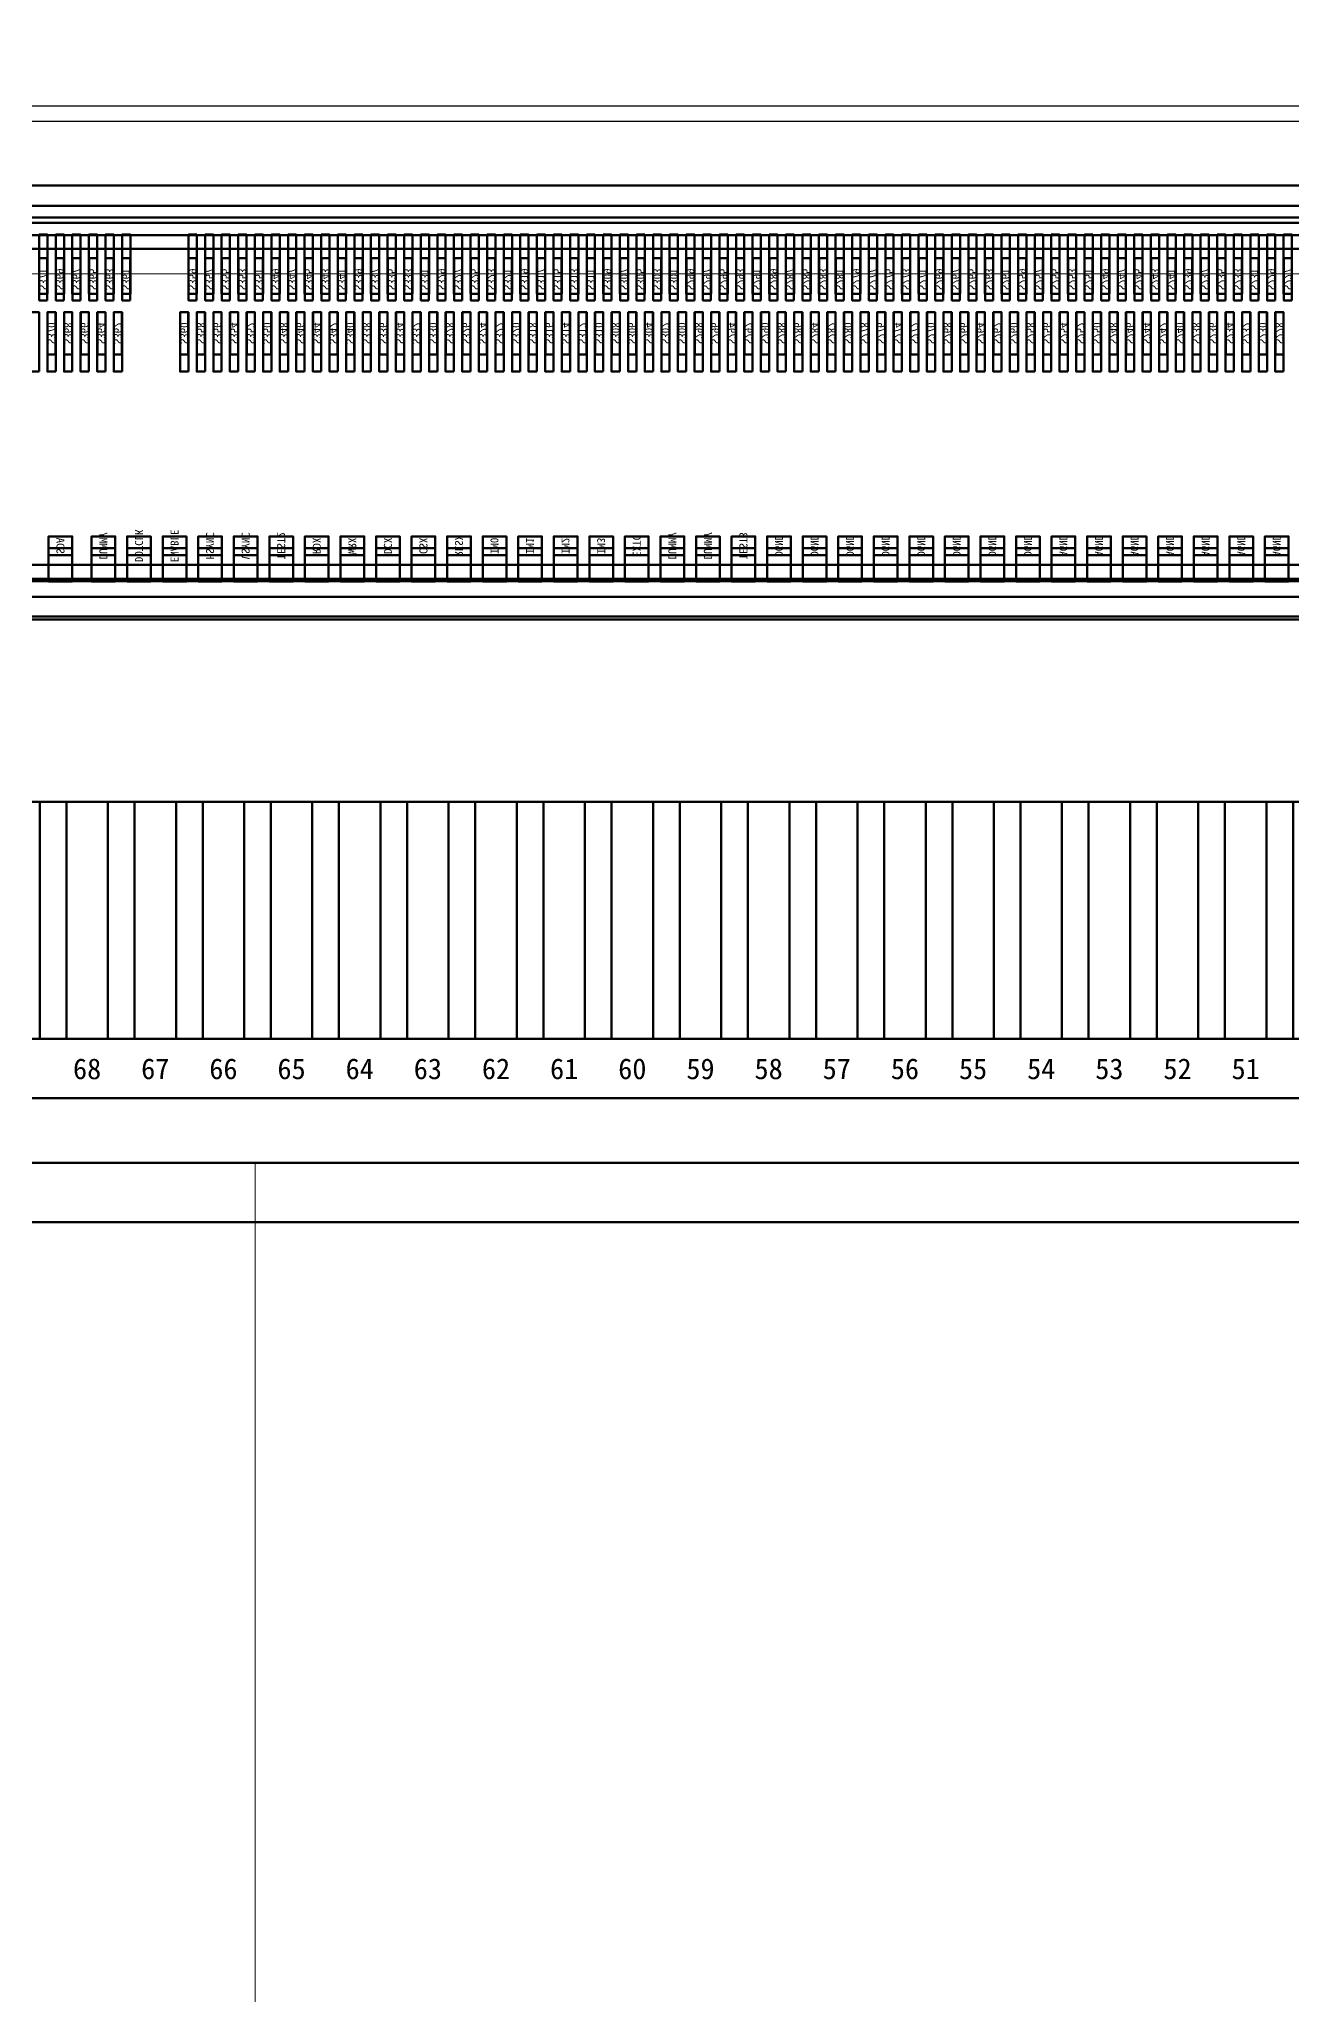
# Model space of a CAD drawing. Extents: x -128 to 4168, y -1774 to 38.
# Drawn here: x 2019.507 to 2021.621, y -870.914 to -867.614 of the extents above; entities that cross this region are included whole.
import ezdxf
from ezdxf.enums import TextEntityAlignment as Align

# ---------------------------------------------------------------- set-up
doc = ezdxf.new("R2010")
doc.units = 0
doc.header["$LTSCALE"] = 16.335
doc.linetypes.add('SOLID', pattern=[0])
for name, color, linetype, lineweight in [('dim', 3, 'Continuous', 13), ('L122.drawing', 7, 'Continuous', 100), ('LCD', 4, 'Continuous', 9), ('OBJ-DIM', 2, 'Continuous', 15), ('TFT_line.drawing', 3, 'Continuous', 100)]:
    doc.layers.add(name, color=color, linetype=linetype, lineweight=lineweight)
for name, color, linetype in [('DIM（标注）', 3, 'Continuous'), ('KEEPOUTLAYER', 6, 'Continuous'), ('LAYER0$C$L0', 2, 'SOLID')]:
    doc.layers.add(name, color=color, linetype=linetype)
doc.styles.add('Arial', font='simhei.ttf')
doc.styles.get("Standard").update_dxf_attribs({"font": '', "width": 0.8})
doc.styles.get('Standard').set_extended_font_data('NSimSun')
doc.dimstyles.new('标注模版', dxfattribs={"dimtxt": 1.5, "dimasz": 2, "dimexe": 0.5, "dimexo": 0.5, "dimgap": 0.2, "dimtad": 1, "dimzin": 1, "dimdsep": 46, "dimtxsty": 'Arial', "dimcen": 1, "dimclrd": 3, "dimclre": 3, "dimclrt": 3, "dimadec": 0, "dimazin": 0, "dimtp": 1.2, "dimtm": 1.2, "dimtfac": 1, "dimtmove": 0, "dimatfit": 3, "dimfxl": 1, "dimtolj": 1, "dimarcsym": 0})

# ---------------------------------------------------------------- blocks, each defined once
blk = doc.blocks.new('fpc_pad')
at = {"layer": 'TFT_line.drawing', "color": 3, "linetype": 'Continuous', "lineweight": 100}
blk.add_lwpolyline([(-0.035, -0.2), (0.035, -0.2), (0.035, 0.2), (-0.035, 0.2)], close=True, dxfattribs=at)
blk = doc.blocks.new('fpc')
at = {"layer": 'TFT_line.drawing', "color": 3, "linetype": 'Continuous', "lineweight": 100}
blk.add_lwpolyline([(0, -0.2), (16.22, -0.2), (16.22, 0.2), (0, 0.2)], close=True, dxfattribs=at)
at = {"color": 1, "linetype": 'Continuous', "lineweight": 100, "row_count": 1, "column_count": 129, "row_spacing": 0.9009999999999999, "column_spacing": 0.115}
blk.add_blockref('fpc_pad', (0.75, 0), dxfattribs=at)
at = {"layer": 'L122.drawing', "color": 7, "linetype": 'Continuous', "lineweight": 100}
for s, p in [('68', (7.995, -0.2505)), ('67', (8.11, -0.2505)), ('66', (8.225, -0.2505)), ('65', (8.34, -0.2505)), ('64', (8.455, -0.2505)), ('63', (8.57, -0.2505)), ('62', (8.685, -0.2505)), ('61', (8.8, -0.2505)), ('60', (8.915, -0.2505)), ('59', (9.03, -0.2505)), ('58', (9.145, -0.2505)), ('57', (9.26, -0.2505)), ('56', (9.375, -0.2505)), ('55', (9.49, -0.2505)), ('54', (9.605, -0.2505)), ('53', (9.72, -0.2505)), ('52', (9.835, -0.2505)), ('51', (9.95, -0.2505))]:
    blk.add_text(s, height=0.035, dxfattribs=at).set_placement(p, align=Align.MIDDLE_CENTER)
blk = doc.blocks.new('ic_ST7789V2')
at = {"layer": 'L122.drawing', "color": 7, "linetype": 'Continuous', "lineweight": 100}
for points in [[(-7.5775, -0.349), (7.5775, -0.349), (7.5775, 0.349), (-7.5775, 0.349)], [(-1.918, 0.20058), (-1.904, 0.20058), (-1.904, 0.30058), (-1.918, 0.30058)], [(-1.89, 0.20058), (-1.876, 0.20058), (-1.876, 0.30058), (-1.89, 0.30058)], [(-1.862, 0.20058), (-1.848, 0.20058), (-1.848, 0.30058), (-1.862, 0.30058)], [(-1.834, 0.20058), (-1.82, 0.20058), (-1.82, 0.30058), (-1.834, 0.30058)], [(-1.806, 0.20058), (-1.792, 0.20058), (-1.792, 0.30058), (-1.806, 0.30058)], [(-1.778, 0.20058), (-1.764, 0.20058), (-1.764, 0.30058), (-1.778, 0.30058)], [(-1.75, 0.20058), (-1.736, 0.20058), (-1.736, 0.30058), (-1.75, 0.30058)], [(-1.722, 0.20058), (-1.708, 0.20058), (-1.708, 0.30058), (-1.722, 0.30058)], [(-1.694, 0.20058), (-1.68, 0.20058), (-1.68, 0.30058), (-1.694, 0.30058)], [(-1.666, 0.20058), (-1.652, 0.20058), (-1.652, 0.30058), (-1.666, 0.30058)], [(-1.638, 0.20058), (-1.624, 0.20058), (-1.624, 0.30058), (-1.638, 0.30058)], [(-1.61, 0.20058), (-1.596, 0.20058), (-1.596, 0.30058), (-1.61, 0.30058)], [(-1.582, 0.20058), (-1.568, 0.20058), (-1.568, 0.30058), (-1.582, 0.30058)], [(-1.554, 0.20058), (-1.54, 0.20058), (-1.54, 0.30058), (-1.554, 0.30058)], [(-1.526, 0.20058), (-1.512, 0.20058), (-1.512, 0.30058), (-1.526, 0.30058)], [(-1.498, 0.20058), (-1.484, 0.20058), (-1.484, 0.30058), (-1.498, 0.30058)], [(-1.47, 0.20058), (-1.456, 0.20058), (-1.456, 0.30058), (-1.47, 0.30058)], [(-1.442, 0.20058), (-1.428, 0.20058), (-1.428, 0.30058), (-1.442, 0.30058)], [(-1.414, 0.20058), (-1.4, 0.20058), (-1.4, 0.30058), (-1.414, 0.30058)], [(-1.386, 0.20058), (-1.372, 0.20058), (-1.372, 0.30058), (-1.386, 0.30058)], [(-1.358, 0.20058), (-1.344, 0.20058), (-1.344, 0.30058), (-1.358, 0.30058)], [(-1.33, 0.20058), (-1.316, 0.20058), (-1.316, 0.30058), (-1.33, 0.30058)], [(-1.302, 0.20058), (-1.288, 0.20058), (-1.288, 0.30058), (-1.302, 0.30058)], [(-1.274, 0.20058), (-1.26, 0.20058), (-1.26, 0.30058), (-1.274, 0.30058)], [(-1.246, 0.20058), (-1.232, 0.20058), (-1.232, 0.30058), (-1.246, 0.30058)], [(-1.218, 0.20058), (-1.204, 0.20058), (-1.204, 0.30058), (-1.218, 0.30058)], [(-1.19, 0.20058), (-1.176, 0.20058), (-1.176, 0.30058), (-1.19, 0.30058)], [(-1.162, 0.20058), (-1.148, 0.20058), (-1.148, 0.30058), (-1.162, 0.30058)], [(-1.134, 0.20058), (-1.12, 0.20058), (-1.12, 0.30058), (-1.134, 0.30058)], [(-1.106, 0.20058), (-1.092, 0.20058), (-1.092, 0.30058), (-1.106, 0.30058)], [(-1.078, 0.20058), (-1.064, 0.20058), (-1.064, 0.30058), (-1.078, 0.30058)], [(-1.05, 0.20058), (-1.036, 0.20058), (-1.036, 0.30058), (-1.05, 0.30058)], [(-1.022, 0.20058), (-1.008, 0.20058), (-1.008, 0.30058), (-1.022, 0.30058)], [(-0.994, 0.20058), (-0.98, 0.20058), (-0.98, 0.30058), (-0.994, 0.30058)], [(-0.966, 0.20058), (-0.952, 0.20058), (-0.952, 0.30058), (-0.966, 0.30058)], [(-0.938, 0.20058), (-0.924, 0.20058), (-0.924, 0.30058), (-0.938, 0.30058)], [(-0.91, 0.20058), (-0.896, 0.20058), (-0.896, 0.30058), (-0.91, 0.30058)], [(-0.882, 0.20058), (-0.868, 0.20058), (-0.868, 0.30058), (-0.882, 0.30058)], [(-0.854, 0.20058), (-0.84, 0.20058), (-0.84, 0.30058), (-0.854, 0.30058)], [(-0.826, 0.20058), (-0.812, 0.20058), (-0.812, 0.30058), (-0.826, 0.30058)], [(-0.798, 0.20058), (-0.784, 0.20058), (-0.784, 0.30058), (-0.798, 0.30058)], [(-0.77, 0.20058), (-0.756, 0.20058), (-0.756, 0.30058), (-0.77, 0.30058)], [(-0.742, 0.20058), (-0.728, 0.20058), (-0.728, 0.30058), (-0.742, 0.30058)], [(-0.714, 0.20058), (-0.7, 0.20058), (-0.7, 0.30058), (-0.714, 0.30058)], [(-0.686, 0.20058), (-0.672, 0.20058), (-0.672, 0.30058), (-0.686, 0.30058)], [(-0.658, 0.20058), (-0.644, 0.20058), (-0.644, 0.30058), (-0.658, 0.30058)], [(-0.63, 0.20058), (-0.616, 0.20058), (-0.616, 0.30058), (-0.63, 0.30058)], [(-0.602, 0.20058), (-0.588, 0.20058), (-0.588, 0.30058), (-0.602, 0.30058)], [(-0.574, 0.20058), (-0.56, 0.20058), (-0.56, 0.30058), (-0.574, 0.30058)], [(-0.546, 0.20058), (-0.532, 0.20058), (-0.532, 0.30058), (-0.546, 0.30058)], [(-0.518, 0.20058), (-0.504, 0.20058), (-0.504, 0.30058), (-0.518, 0.30058)], [(-0.49, 0.20058), (-0.476, 0.20058), (-0.476, 0.30058), (-0.49, 0.30058)], [(-0.462, 0.20058), (-0.448, 0.20058), (-0.448, 0.30058), (-0.462, 0.30058)], [(-0.434, 0.20058), (-0.42, 0.20058), (-0.42, 0.30058), (-0.434, 0.30058)], [(-0.406, 0.20058), (-0.392, 0.20058), (-0.392, 0.30058), (-0.406, 0.30058)], [(-0.378, 0.20058), (-0.364, 0.20058), (-0.364, 0.30058), (-0.378, 0.30058)], [(-0.35, 0.20058), (-0.336, 0.20058), (-0.336, 0.30058), (-0.35, 0.30058)], [(-0.322, 0.20058), (-0.308, 0.20058), (-0.308, 0.30058), (-0.322, 0.30058)], [(-0.294, 0.20058), (-0.28, 0.20058), (-0.28, 0.30058), (-0.294, 0.30058)], [(-0.266, 0.20058), (-0.252, 0.20058), (-0.252, 0.30058), (-0.266, 0.30058)], [(-0.238, 0.20058), (-0.224, 0.20058), (-0.224, 0.30058), (-0.238, 0.30058)], [(-0.21, 0.20058), (-0.196, 0.20058), (-0.196, 0.30058), (-0.21, 0.30058)], [(-0.182, 0.20058), (-0.168, 0.20058), (-0.168, 0.30058), (-0.182, 0.30058)], [(-0.154, 0.20058), (-0.14, 0.20058), (-0.14, 0.30058), (-0.154, 0.30058)], [(-0.126, 0.20058), (-0.112, 0.20058), (-0.112, 0.30058), (-0.126, 0.30058)], [(-0.098, 0.20058), (-0.084, 0.20058), (-0.084, 0.30058), (-0.098, 0.30058)], [(-0.07, 0.20058), (-0.056, 0.20058), (-0.056, 0.30058), (-0.07, 0.30058)], [(0.042, 0.20058), (0.056, 0.20058), (0.056, 0.30058), (0.042, 0.30058)], [(0.07, 0.20058), (0.084, 0.20058), (0.084, 0.30058), (0.07, 0.30058)], [(0.098, 0.20058), (0.112, 0.20058), (0.112, 0.30058), (0.098, 0.30058)], [(0.126, 0.20058), (0.14, 0.20058), (0.14, 0.30058), (0.126, 0.30058)], [(0.154, 0.20058), (0.168, 0.20058), (0.168, 0.30058), (0.154, 0.30058)], [(0.182, 0.20058), (0.196, 0.20058), (0.196, 0.30058), (0.182, 0.30058)], [(-1.904, 0.06958), (-1.89, 0.06958), (-1.89, 0.16958), (-1.904, 0.16958)], [(-1.876, 0.06958), (-1.862, 0.06958), (-1.862, 0.16958), (-1.876, 0.16958)], [(-1.848, 0.06958), (-1.834, 0.06958), (-1.834, 0.16958), (-1.848, 0.16958)], [(-1.82, 0.06958), (-1.806, 0.06958), (-1.806, 0.16958), (-1.82, 0.16958)], [(-1.792, 0.06958), (-1.778, 0.06958), (-1.778, 0.16958), (-1.792, 0.16958)], [(-1.764, 0.06958), (-1.75, 0.06958), (-1.75, 0.16958), (-1.764, 0.16958)], [(-1.736, 0.06958), (-1.722, 0.06958), (-1.722, 0.16958), (-1.736, 0.16958)], [(-1.708, 0.06958), (-1.694, 0.06958), (-1.694, 0.16958), (-1.708, 0.16958)], [(-1.68, 0.06958), (-1.666, 0.06958), (-1.666, 0.16958), (-1.68, 0.16958)], [(-1.652, 0.06958), (-1.638, 0.06958), (-1.638, 0.16958), (-1.652, 0.16958)], [(-1.624, 0.06958), (-1.61, 0.06958), (-1.61, 0.16958), (-1.624, 0.16958)], [(-1.596, 0.06958), (-1.582, 0.06958), (-1.582, 0.16958), (-1.596, 0.16958)], [(-1.568, 0.06958), (-1.554, 0.06958), (-1.554, 0.16958), (-1.568, 0.16958)], [(-1.54, 0.06958), (-1.526, 0.06958), (-1.526, 0.16958), (-1.54, 0.16958)], [(-1.512, 0.06958), (-1.498, 0.06958), (-1.498, 0.16958), (-1.512, 0.16958)], [(-1.484, 0.06958), (-1.47, 0.06958), (-1.47, 0.16958), (-1.484, 0.16958)], [(-1.456, 0.06958), (-1.442, 0.06958), (-1.442, 0.16958), (-1.456, 0.16958)], [(-1.428, 0.06958), (-1.414, 0.06958), (-1.414, 0.16958), (-1.428, 0.16958)], [(-1.4, 0.06958), (-1.386, 0.06958), (-1.386, 0.16958), (-1.4, 0.16958)], [(-1.372, 0.06958), (-1.358, 0.06958), (-1.358, 0.16958), (-1.372, 0.16958)], [(-1.344, 0.06958), (-1.33, 0.06958), (-1.33, 0.16958), (-1.344, 0.16958)], [(-1.316, 0.06958), (-1.302, 0.06958), (-1.302, 0.16958), (-1.316, 0.16958)], [(-1.288, 0.06958), (-1.274, 0.06958), (-1.274, 0.16958), (-1.288, 0.16958)], [(-1.26, 0.06958), (-1.246, 0.06958), (-1.246, 0.16958), (-1.26, 0.16958)], [(-1.232, 0.06958), (-1.218, 0.06958), (-1.218, 0.16958), (-1.232, 0.16958)], [(-1.204, 0.06958), (-1.19, 0.06958), (-1.19, 0.16958), (-1.204, 0.16958)], [(-1.176, 0.06958), (-1.162, 0.06958), (-1.162, 0.16958), (-1.176, 0.16958)], [(-1.148, 0.06958), (-1.134, 0.06958), (-1.134, 0.16958), (-1.148, 0.16958)], [(-1.12, 0.06958), (-1.106, 0.06958), (-1.106, 0.16958), (-1.12, 0.16958)], [(-1.092, 0.06958), (-1.078, 0.06958), (-1.078, 0.16958), (-1.092, 0.16958)], [(-1.064, 0.06958), (-1.05, 0.06958), (-1.05, 0.16958), (-1.064, 0.16958)], [(-1.036, 0.06958), (-1.022, 0.06958), (-1.022, 0.16958), (-1.036, 0.16958)], [(-1.008, 0.06958), (-0.994, 0.06958), (-0.994, 0.16958), (-1.008, 0.16958)], [(-0.98, 0.06958), (-0.966, 0.06958), (-0.966, 0.16958), (-0.98, 0.16958)], [(-0.952, 0.06958), (-0.938, 0.06958), (-0.938, 0.16958), (-0.952, 0.16958)], [(-0.924, 0.06958), (-0.91, 0.06958), (-0.91, 0.16958), (-0.924, 0.16958)], [(-0.896, 0.06958), (-0.882, 0.06958), (-0.882, 0.16958), (-0.896, 0.16958)], [(-0.868, 0.06958), (-0.854, 0.06958), (-0.854, 0.16958), (-0.868, 0.16958)], [(-0.84, 0.06958), (-0.826, 0.06958), (-0.826, 0.16958), (-0.84, 0.16958)], [(-0.812, 0.06958), (-0.798, 0.06958), (-0.798, 0.16958), (-0.812, 0.16958)], [(-0.784, 0.06958), (-0.77, 0.06958), (-0.77, 0.16958), (-0.784, 0.16958)], [(-0.756, 0.06958), (-0.742, 0.06958), (-0.742, 0.16958), (-0.756, 0.16958)], [(-0.728, 0.06958), (-0.714, 0.06958), (-0.714, 0.16958), (-0.728, 0.16958)], [(-0.7, 0.06958), (-0.686, 0.06958), (-0.686, 0.16958), (-0.7, 0.16958)], [(-0.672, 0.06958), (-0.658, 0.06958), (-0.658, 0.16958), (-0.672, 0.16958)], [(-0.644, 0.06958), (-0.63, 0.06958), (-0.63, 0.16958), (-0.644, 0.16958)], [(-0.616, 0.06958), (-0.602, 0.06958), (-0.602, 0.16958), (-0.616, 0.16958)], [(-0.588, 0.06958), (-0.574, 0.06958), (-0.574, 0.16958), (-0.588, 0.16958)], [(-0.56, 0.06958), (-0.546, 0.06958), (-0.546, 0.16958), (-0.56, 0.16958)], [(-0.532, 0.06958), (-0.518, 0.06958), (-0.518, 0.16958), (-0.532, 0.16958)], [(-0.504, 0.06958), (-0.49, 0.06958), (-0.49, 0.16958), (-0.504, 0.16958)], [(-0.476, 0.06958), (-0.462, 0.06958), (-0.462, 0.16958), (-0.476, 0.16958)], [(-0.448, 0.06958), (-0.434, 0.06958), (-0.434, 0.16958), (-0.448, 0.16958)], [(-0.42, 0.06958), (-0.406, 0.06958), (-0.406, 0.16958), (-0.42, 0.16958)], [(-0.392, 0.06958), (-0.378, 0.06958), (-0.378, 0.16958), (-0.392, 0.16958)], [(-0.364, 0.06958), (-0.35, 0.06958), (-0.35, 0.16958), (-0.364, 0.16958)], [(-0.336, 0.06958), (-0.322, 0.06958), (-0.322, 0.16958), (-0.336, 0.16958)], [(-0.308, 0.06958), (-0.294, 0.06958), (-0.294, 0.16958), (-0.308, 0.16958)], [(-0.28, 0.06958), (-0.266, 0.06958), (-0.266, 0.16958), (-0.28, 0.16958)], [(-0.252, 0.06958), (-0.238, 0.06958), (-0.238, 0.16958), (-0.252, 0.16958)], [(-0.224, 0.06958), (-0.21, 0.06958), (-0.21, 0.16958), (-0.224, 0.16958)], [(-0.196, 0.06958), (-0.182, 0.06958), (-0.182, 0.16958), (-0.196, 0.16958)], [(-0.168, 0.06958), (-0.154, 0.06958), (-0.154, 0.16958), (-0.168, 0.16958)], [(-0.14, 0.06958), (-0.126, 0.06958), (-0.126, 0.16958), (-0.14, 0.16958)], [(-0.112, 0.06958), (-0.098, 0.06958), (-0.098, 0.16958), (-0.112, 0.16958)], [(-0.084, 0.06958), (-0.07, 0.06958), (-0.07, 0.16958), (-0.084, 0.16958)], [(-0.056, 0.06958), (-0.042, 0.06958), (-0.042, 0.16958), (-0.056, 0.16958)], [(0.056, 0.06958), (0.07, 0.06958), (0.07, 0.16958), (0.056, 0.16958)], [(0.084, 0.06958), (0.098, 0.06958), (0.098, 0.16958), (0.084, 0.16958)], [(0.112, 0.06958), (0.126, 0.06958), (0.126, 0.16958), (0.112, 0.16958)], [(0.14, 0.06958), (0.154, 0.06958), (0.154, 0.16958), (0.14, 0.16958)], [(0.168, 0.06958), (0.182, 0.06958), (0.182, 0.16958), (0.168, 0.16958)], [(0.196, 0.06958), (0.21, 0.06958), (0.21, 0.16958), (0.196, 0.16958)], [(-1.9125, -0.28462), (-1.8725, -0.28462), (-1.8725, -0.22862), (-1.9125, -0.22862)], [(-1.8525, -0.28462), (-1.8125, -0.28462), (-1.8125, -0.22862), (-1.8525, -0.22862)], [(-1.7925, -0.28462), (-1.7525, -0.28462), (-1.7525, -0.22862), (-1.7925, -0.22862)], [(-1.7325, -0.28462), (-1.6925, -0.28462), (-1.6925, -0.22862), (-1.7325, -0.22862)], [(-1.6725, -0.28462), (-1.6325, -0.28462), (-1.6325, -0.22862), (-1.6725, -0.22862)], [(-1.6125, -0.28462), (-1.5725, -0.28462), (-1.5725, -0.22862), (-1.6125, -0.22862)], [(-1.5525, -0.28462), (-1.5125, -0.28462), (-1.5125, -0.22862), (-1.5525, -0.22862)], [(-1.4925, -0.28462), (-1.4525, -0.28462), (-1.4525, -0.22862), (-1.4925, -0.22862)], [(-1.4325, -0.28462), (-1.3925, -0.28462), (-1.3925, -0.22862), (-1.4325, -0.22862)], [(-1.3725, -0.28462), (-1.3325, -0.28462), (-1.3325, -0.22862), (-1.3725, -0.22862)], [(-1.3125, -0.28462), (-1.2725, -0.28462), (-1.2725, -0.22862), (-1.3125, -0.22862)], [(-1.2525, -0.28462), (-1.2125, -0.28462), (-1.2125, -0.22862), (-1.2525, -0.22862)], [(-1.1925, -0.28462), (-1.1525, -0.28462), (-1.1525, -0.22862), (-1.1925, -0.22862)], [(-1.1325, -0.28462), (-1.0925, -0.28462), (-1.0925, -0.22862), (-1.1325, -0.22862)], [(-1.0725, -0.28462), (-1.0325, -0.28462), (-1.0325, -0.22862), (-1.0725, -0.22862)], [(-1.0125, -0.28462), (-0.9725, -0.28462), (-0.9725, -0.22862), (-1.0125, -0.22862)], [(-0.9525, -0.28462), (-0.9125, -0.28462), (-0.9125, -0.22862), (-0.9525, -0.22862)], [(-0.8925, -0.28462), (-0.8525, -0.28462), (-0.8525, -0.22862), (-0.8925, -0.22862)], [(-0.8325, -0.28462), (-0.7925, -0.28462), (-0.7925, -0.22862), (-0.8325, -0.22862)], [(-0.7725, -0.28462), (-0.7325, -0.28462), (-0.7325, -0.22862), (-0.7725, -0.22862)], [(-0.7125, -0.28462), (-0.6725, -0.28462), (-0.6725, -0.22862), (-0.7125, -0.22862)], [(-0.6525, -0.28462), (-0.6125, -0.28462), (-0.6125, -0.22862), (-0.6525, -0.22862)], [(-0.5925, -0.28462), (-0.5525, -0.28462), (-0.5525, -0.22862), (-0.5925, -0.22862)], [(-0.5325, -0.28462), (-0.4925, -0.28462), (-0.4925, -0.22862), (-0.5325, -0.22862)], [(-0.4725, -0.28462), (-0.4325, -0.28462), (-0.4325, -0.22862), (-0.4725, -0.22862)], [(-0.4125, -0.28462), (-0.3725, -0.28462), (-0.3725, -0.22862), (-0.4125, -0.22862)], [(-0.3525, -0.28462), (-0.3125, -0.28462), (-0.3125, -0.22862), (-0.3525, -0.22862)], [(-0.2925, -0.28462), (-0.2525, -0.28462), (-0.2525, -0.22862), (-0.2925, -0.22862)], [(-0.2325, -0.28462), (-0.1925, -0.28462), (-0.1925, -0.22862), (-0.2325, -0.22862)], [(-0.1725, -0.28462), (-0.1325, -0.28462), (-0.1325, -0.22862), (-0.1725, -0.22862)], [(-0.1125, -0.28462), (-0.0725, -0.28462), (-0.0725, -0.22862), (-0.1125, -0.22862)], [(-0.0525, -0.28462), (-0.0125, -0.28462), (-0.0125, -0.22862), (-0.0525, -0.22862)], [(0.0075, -0.28462), (0.0475, -0.28462), (0.0475, -0.22862), (0.0075, -0.22862)], [(0.0675, -0.28462), (0.1075, -0.28462), (0.1075, -0.22862), (0.0675, -0.22862)], [(0.14, -0.28462), (0.18, -0.28462), (0.18, -0.22862), (0.14, -0.22862)]]:
    blk.add_lwpolyline(points, close=True, dxfattribs=at)
blk = doc.blocks.new('OLB_SB')
at = {"layer": 'TFT_line.drawing', "color": 3, "linetype": 'Continuous', "lineweight": 100}
blk.add_lwpolyline([(-0.00675, -0.0355), (0.00675, -0.0355), (0.00675, 0.0355), (-0.00675, 0.0355)], close=True, dxfattribs=at)
blk = doc.blocks.new('OLB_SU')
at = {"layer": 'TFT_line.drawing', "color": 3, "linetype": 'Continuous', "lineweight": 100}
blk.add_lwpolyline([(-0.00675, -0.0355), (0.00675, -0.0355), (0.00675, 0.0355), (-0.00675, 0.0355)], close=True, dxfattribs=at)
blk = doc.blocks.new('ilb')
at = {"layer": 'TFT_line.drawing', "color": 3, "linetype": 'Continuous', "lineweight": 100}
blk.add_lwpolyline([(-0.02, -0.0159), (0.02, -0.0159), (0.02, 0.0159), (-0.02, 0.0159)], close=True, dxfattribs=at)
blk = doc.blocks.new('ic_ST7789V3')
at = {"layer": 'TFT_line.drawing', "color": 3, "linetype": 'Continuous', "lineweight": 100}
blk.add_lwpolyline([(-7.5475, -0.2665), (7.5475, -0.2665), (7.5475, 0.2665), (-7.5475, 0.2665)], close=True, dxfattribs=at)
at = {"color": 1, "linetype": 'Continuous', "lineweight": 100}
for name, p in [('OLB_SU', (-1.911, 0.215)), ('OLB_SU', (-1.883, 0.215)), ('OLB_SU', (-1.855, 0.215)), ('OLB_SU', (-1.827, 0.215)), ('OLB_SU', (-1.799, 0.215)), ('OLB_SU', (-1.771, 0.215)), ('OLB_SU', (-1.743, 0.215)), ('OLB_SU', (-1.715, 0.215)), ('OLB_SU', (-1.687, 0.215)), ('OLB_SU', (-1.659, 0.215)), ('OLB_SU', (-1.631, 0.215)), ('OLB_SU', (-1.603, 0.215)), ('OLB_SU', (-1.575, 0.215)), ('OLB_SU', (-1.547, 0.215)), ('OLB_SU', (-1.519, 0.215)), ('OLB_SU', (-1.491, 0.215)), ('OLB_SU', (-1.463, 0.215)), ('OLB_SU', (-1.435, 0.215)), ('OLB_SU', (-1.407, 0.215)), ('OLB_SU', (-1.379, 0.215)), ('OLB_SU', (-1.351, 0.215)), ('OLB_SU', (-1.323, 0.215)), ('OLB_SU', (-1.295, 0.215)), ('OLB_SU', (-1.267, 0.215)), ('OLB_SU', (-1.239, 0.215)), ('OLB_SU', (-1.211, 0.215)), ('OLB_SU', (-1.183, 0.215)), ('OLB_SU', (-1.155, 0.215)), ('OLB_SU', (-1.127, 0.215)), ('OLB_SU', (-1.099, 0.215)), ('OLB_SU', (-1.071, 0.215)), ('OLB_SU', (-1.043, 0.215)), ('OLB_SU', (-1.015, 0.215)), ('OLB_SU', (-0.987, 0.215)), ('OLB_SU', (-0.959, 0.215)), ('OLB_SU', (-0.931, 0.215)), ('OLB_SU', (-0.903, 0.215)), ('OLB_SU', (-0.875, 0.215)), ('OLB_SU', (-0.847, 0.215)), ('OLB_SU', (-0.819, 0.215)), ('OLB_SU', (-0.791, 0.215)), ('OLB_SU', (-0.763, 0.215)), ('OLB_SU', (-0.735, 0.215)), ('OLB_SU', (-0.707, 0.215)), ('OLB_SU', (-0.679, 0.215)), ('OLB_SU', (-0.651, 0.215)), ('OLB_SU', (-0.623, 0.215)), ('OLB_SU', (-0.595, 0.215)), ('OLB_SU', (-0.567, 0.215)), ('OLB_SU', (-0.539, 0.215)), ('OLB_SU', (-0.511, 0.215)), ('OLB_SU', (-0.483, 0.215)), ('OLB_SU', (-0.455, 0.215)), ('OLB_SU', (-0.427, 0.215)), ('OLB_SU', (-0.399, 0.215)), ('OLB_SU', (-0.371, 0.215)), ('OLB_SU', (-0.343, 0.215)), ('OLB_SU', (-0.315, 0.215)), ('OLB_SU', (-0.287, 0.215)), ('OLB_SU', (-0.259, 0.215)), ('OLB_SU', (-0.231, 0.215)), ('OLB_SU', (-0.203, 0.215)), ('OLB_SU', (-0.175, 0.215)), ('OLB_SU', (-0.147, 0.215)), ('OLB_SU', (-0.119, 0.215)), ('OLB_SU', (-0.091, 0.215)), ('OLB_SU', (-0.063, 0.215)), ('OLB_SU', (0.049, 0.215)), ('OLB_SU', (0.077, 0.215)), ('OLB_SU', (0.105, 0.215)), ('OLB_SU', (0.133, 0.215)), ('OLB_SU', (0.161, 0.215)), ('OLB_SU', (0.189, 0.215)), ('OLB_SB', (-1.897, 0.124)), ('OLB_SB', (-1.869, 0.124)), ('OLB_SB', (-1.841, 0.124)), ('OLB_SB', (-1.813, 0.124)), ('OLB_SB', (-1.785, 0.124)), ('OLB_SB', (-1.757, 0.124)), ('OLB_SB', (-1.729, 0.124)), ('OLB_SB', (-1.701, 0.124)), ('OLB_SB', (-1.673, 0.124)), ('OLB_SB', (-1.645, 0.124)), ('OLB_SB', (-1.617, 0.124)), ('OLB_SB', (-1.589, 0.124)), ('OLB_SB', (-1.561, 0.124)), ('OLB_SB', (-1.533, 0.124)), ('OLB_SB', (-1.505, 0.124)), ('OLB_SB', (-1.477, 0.124)), ('OLB_SB', (-1.449, 0.124)), ('OLB_SB', (-1.421, 0.124)), ('OLB_SB', (-1.393, 0.124)), ('OLB_SB', (-1.365, 0.124)), ('OLB_SB', (-1.337, 0.124)), ('OLB_SB', (-1.309, 0.124)), ('OLB_SB', (-1.281, 0.124)), ('OLB_SB', (-1.253, 0.124)), ('OLB_SB', (-1.225, 0.124)), ('OLB_SB', (-1.197, 0.124)), ('OLB_SB', (-1.169, 0.124)), ('OLB_SB', (-1.141, 0.124)), ('OLB_SB', (-1.113, 0.124)), ('OLB_SB', (-1.085, 0.124)), ('OLB_SB', (-1.057, 0.124)), ('OLB_SB', (-1.029, 0.124)), ('OLB_SB', (-1.001, 0.124)), ('OLB_SB', (-0.973, 0.124)), ('OLB_SB', (-0.945, 0.124)), ('OLB_SB', (-0.917, 0.124)), ('OLB_SB', (-0.889, 0.124)), ('OLB_SB', (-0.861, 0.124)), ('OLB_SB', (-0.833, 0.124)), ('OLB_SB', (-0.805, 0.124)), ('OLB_SB', (-0.777, 0.124)), ('OLB_SB', (-0.749, 0.124)), ('OLB_SB', (-0.721, 0.124)), ('OLB_SB', (-0.693, 0.124)), ('OLB_SB', (-0.665, 0.124)), ('OLB_SB', (-0.637, 0.124)), ('OLB_SB', (-0.609, 0.124)), ('OLB_SB', (-0.581, 0.124)), ('OLB_SB', (-0.553, 0.124)), ('OLB_SB', (-0.525, 0.124)), ('OLB_SB', (-0.497, 0.124)), ('OLB_SB', (-0.469, 0.124)), ('OLB_SB', (-0.441, 0.124)), ('OLB_SB', (-0.413, 0.124)), ('OLB_SB', (-0.385, 0.124)), ('OLB_SB', (-0.357, 0.124)), ('OLB_SB', (-0.329, 0.124)), ('OLB_SB', (-0.301, 0.124)), ('OLB_SB', (-0.273, 0.124)), ('OLB_SB', (-0.245, 0.124)), ('OLB_SB', (-0.217, 0.124)), ('OLB_SB', (-0.189, 0.124)), ('OLB_SB', (-0.161, 0.124)), ('OLB_SB', (-0.133, 0.124)), ('OLB_SB', (-0.105, 0.124)), ('OLB_SB', (-0.077, 0.124)), ('OLB_SB', (-0.049, 0.124)), ('OLB_SB', (0.063, 0.124)), ('OLB_SB', (0.091, 0.124)), ('OLB_SB', (0.119, 0.124)), ('OLB_SB', (0.147, 0.124)), ('OLB_SB', (0.175, 0.124)), ('ilb', (-1.8925, -0.2346)), ('ilb', (-1.8325, -0.2346)), ('ilb', (-1.7725, -0.2346)), ('ilb', (-1.7125, -0.2346)), ('ilb', (-1.6525, -0.2346)), ('ilb', (-1.5925, -0.2346)), ('ilb', (-1.5325, -0.2346)), ('ilb', (-1.4725, -0.2346)), ('ilb', (-1.4125, -0.2346)), ('ilb', (-1.3525, -0.2346)), ('ilb', (-1.2925, -0.2346)), ('ilb', (-1.2325, -0.2346)), ('ilb', (-1.1725, -0.2346)), ('ilb', (-1.1125, -0.2346)), ('ilb', (-1.0525, -0.2346)), ('ilb', (-0.9925, -0.2346)), ('ilb', (-0.9325, -0.2346)), ('ilb', (-0.8725, -0.2346)), ('ilb', (-0.8125, -0.2346)), ('ilb', (-0.7525, -0.2346)), ('ilb', (-0.6925, -0.2346)), ('ilb', (-0.6325, -0.2346)), ('ilb', (-0.5725, -0.2346)), ('ilb', (-0.5125, -0.2346)), ('ilb', (-0.4525, -0.2346)), ('ilb', (-0.3925, -0.2346)), ('ilb', (-0.3325, -0.2346)), ('ilb', (-0.2725, -0.2346)), ('ilb', (-0.2125, -0.2346)), ('ilb', (-0.1525, -0.2346)), ('ilb', (-0.0925, -0.2346)), ('ilb', (-0.0325, -0.2346)), ('ilb', (0.0275, -0.2346)), ('ilb', (0.0875, -0.2346)), ('ilb', (0.16, -0.2346))]:
    blk.add_blockref(name, p, dxfattribs=at)
at = {"layer": 'TFT_line.drawing', "color": 3, "linetype": 'Continuous', "lineweight": 100}
for s, p in [('S227', (-1.911, 0.215)), ('S229', (-1.883, 0.215)), ('S231', (-1.855, 0.215)), ('S233', (-1.827, 0.215)), ('S235', (-1.799, 0.215)), ('S237', (-1.771, 0.215)), ('S239', (-1.743, 0.215)), ('S241', (-1.715, 0.215)), ('S243', (-1.687, 0.215)), ('S245', (-1.659, 0.215)), ('S247', (-1.631, 0.215)), ('S249', (-1.603, 0.215)), ('S251', (-1.575, 0.215)), ('S253', (-1.547, 0.215)), ('S255', (-1.519, 0.215)), ('S257', (-1.491, 0.215)), ('S259', (-1.463, 0.215)), ('S261', (-1.435, 0.215)), ('S263', (-1.407, 0.215)), ('S265', (-1.379, 0.215)), ('S267', (-1.351, 0.215)), ('S269', (-1.323, 0.215)), ('S271', (-1.295, 0.215)), ('S273', (-1.267, 0.215)), ('S275', (-1.239, 0.215)), ('S277', (-1.211, 0.215)), ('S279', (-1.183, 0.215)), ('S281', (-1.155, 0.215)), ('S283', (-1.127, 0.215)), ('S285', (-1.099, 0.215)), ('S287', (-1.071, 0.215)), ('S289', (-1.043, 0.215)), ('S291', (-1.015, 0.215)), ('S293', (-0.987, 0.215)), ('S295', (-0.959, 0.215)), ('S297', (-0.931, 0.215)), ('S299', (-0.903, 0.215)), ('S301', (-0.875, 0.215)), ('S303', (-0.847, 0.215)), ('S305', (-0.819, 0.215)), ('S307', (-0.791, 0.215)), ('S309', (-0.763, 0.215)), ('S311', (-0.735, 0.215)), ('S313', (-0.707, 0.215)), ('S315', (-0.679, 0.215)), ('S317', (-0.651, 0.215)), ('S319', (-0.623, 0.215)), ('S321', (-0.595, 0.215)), ('S323', (-0.567, 0.215)), ('S325', (-0.539, 0.215)), ('S327', (-0.511, 0.215)), ('S329', (-0.483, 0.215)), ('S331', (-0.455, 0.215)), ('S333', (-0.427, 0.215)), ('S335', (-0.399, 0.215)), ('S337', (-0.371, 0.215)), ('S339', (-0.343, 0.215)), ('S341', (-0.315, 0.215)), ('S343', (-0.287, 0.215)), ('S345', (-0.259, 0.215)), ('S347', (-0.231, 0.215)), ('S349', (-0.203, 0.215)), ('S351', (-0.175, 0.215)), ('S353', (-0.147, 0.215)), ('S355', (-0.119, 0.215)), ('S357', (-0.091, 0.215)), ('S359', (-0.063, 0.215)), ('S361', (0.049, 0.215)), ('S363', (0.077, 0.215)), ('S365', (0.105, 0.215)), ('S367', (0.133, 0.215)), ('S369', (0.161, 0.215)), ('S371', (0.189, 0.215)), ('S228', (-1.897, 0.124)), ('S230', (-1.869, 0.124)), ('S232', (-1.841, 0.124)), ('S234', (-1.813, 0.124)), ('S236', (-1.785, 0.124)), ('S238', (-1.757, 0.124)), ('S240', (-1.729, 0.124)), ('S242', (-1.701, 0.124)), ('S244', (-1.673, 0.124)), ('S246', (-1.645, 0.124)), ('S248', (-1.617, 0.124)), ('S250', (-1.589, 0.124)), ('S252', (-1.561, 0.124)), ('S254', (-1.533, 0.124)), ('S256', (-1.505, 0.124)), ('S258', (-1.477, 0.124)), ('S260', (-1.449, 0.124)), ('S262', (-1.421, 0.124)), ('S264', (-1.393, 0.124)), ('S266', (-1.365, 0.124)), ('S268', (-1.337, 0.124)), ('S270', (-1.309, 0.124)), ('S272', (-1.281, 0.124)), ('S274', (-1.253, 0.124)), ('S276', (-1.225, 0.124)), ('S278', (-1.197, 0.124)), ('S280', (-1.169, 0.124)), ('S282', (-1.141, 0.124)), ('S284', (-1.113, 0.124)), ('S286', (-1.085, 0.124)), ('S288', (-1.057, 0.124)), ('S290', (-1.029, 0.124)), ('S292', (-1.001, 0.124)), ('S294', (-0.973, 0.124)), ('S296', (-0.945, 0.124)), ('S298', (-0.917, 0.124)), ('S300', (-0.889, 0.124)), ('S302', (-0.861, 0.124)), ('S304', (-0.833, 0.124)), ('S306', (-0.805, 0.124)), ('S308', (-0.777, 0.124)), ('S310', (-0.749, 0.124)), ('S312', (-0.721, 0.124)), ('S314', (-0.693, 0.124)), ('S316', (-0.665, 0.124)), ('S318', (-0.637, 0.124)), ('S320', (-0.609, 0.124)), ('S322', (-0.581, 0.124)), ('S324', (-0.553, 0.124)), ('S326', (-0.525, 0.124)), ('S328', (-0.497, 0.124)), ('S330', (-0.469, 0.124)), ('S332', (-0.441, 0.124)), ('S334', (-0.413, 0.124)), ('S336', (-0.385, 0.124)), ('S338', (-0.357, 0.124)), ('S340', (-0.329, 0.124)), ('S342', (-0.301, 0.124)), ('S344', (-0.273, 0.124)), ('S346', (-0.245, 0.124)), ('S348', (-0.217, 0.124)), ('S350', (-0.189, 0.124)), ('S352', (-0.161, 0.124)), ('S354', (-0.133, 0.124)), ('S356', (-0.105, 0.124)), ('S358', (-0.077, 0.124)), ('S360', (-0.049, 0.124)), ('S362', (0.063, 0.124)), ('S364', (0.091, 0.124)), ('S366', (0.119, 0.124)), ('S368', (0.147, 0.124)), ('S370', (0.175, 0.124)), ('AGND', (-1.8925, -0.2346)), ('AGND', (-1.8325, -0.2346)), ('AGND', (-1.7725, -0.2346)), ('AGND', (-1.7125, -0.2346)), ('AGND', (-1.6525, -0.2346)), ('AGND', (-1.5925, -0.2346)), ('AGND', (-1.5325, -0.2346)), ('DGND', (-1.4725, -0.2346)), ('DGND', (-1.4125, -0.2346)), ('DGND', (-1.3525, -0.2346)), ('DGND', (-1.2925, -0.2346)), ('DGND', (-1.2325, -0.2346)), ('DGND', (-1.1725, -0.2346)), ('DGND', (-1.1125, -0.2346)), ('DGND', (-1.0525, -0.2346)), ('TEST3', (-0.9925, -0.2346)), ('DUMMY', (-0.9325, -0.2346)), ('DUMMY', (-0.8725, -0.2346)), ('EXTC', (-0.8125, -0.2346)), ('IM3', (-0.7525, -0.2346)), ('IM2', (-0.6925, -0.2346)), ('IM1', (-0.6325, -0.2346)), ('IM0', (-0.5725, -0.2346)), ('RESX', (-0.5125, -0.2346)), ('CSX', (-0.4525, -0.2346)), ('DCX', (-0.3925, -0.2346)), ('WRX', (-0.3325, -0.2346)), ('RDX', (-0.2725, -0.2346)), ('TEST2', (-0.2125, -0.2346)), ('VSYNC', (-0.1525, -0.2346)), ('HSYNC', (-0.0925, -0.2346)), ('ENABLE', (-0.0325, -0.2346)), ('DOTCLK', (0.0275, -0.2346)), ('DUMMY', (0.0875, -0.2346)), ('SDA', (0.16, -0.2346))]:
    blk.add_text(s, height=0.0135, rotation=90, dxfattribs=at).set_placement(p, align=Align.MIDDLE_CENTER)
blk = doc.blocks.new('ic_JD9851')
at = {"layer": 'L122.drawing', "color": 7, "linetype": 'Continuous', "lineweight": 100}
blk.add_lwpolyline([(-7.68, -0.3635), (7.68, -0.3635), (7.68, 0.3635), (-7.68, 0.3635)], close=True, dxfattribs=at)
blk = doc.blocks.new('ic_NV3030B1N')
at = {"layer": 'L122.drawing', "color": 7, "linetype": 'Continuous', "lineweight": 100}
blk.add_lwpolyline([(-7.65, -0.3025), (7.65, -0.3025), (7.65, 0.3025), (-7.65, 0.3025)], close=True, dxfattribs=at)
blk = doc.blocks.new('ic_GC9307N')
at = {"layer": 'L122.drawing', "color": 7, "linetype": 'Continuous', "lineweight": 100}
blk.add_lwpolyline([(-7.68, -0.32), (7.68, -0.32), (7.68, 0.32), (-7.68, 0.32)], close=True, dxfattribs=at)
blk = doc.blocks.new('ic_gc9306')
at = {"layer": 'L122.drawing', "color": 7, "linetype": 'Continuous', "lineweight": 100}
blk.add_lwpolyline([(-7.65, -0.29), (7.65, -0.29), (7.65, 0.29), (-7.65, 0.29)], close=True, dxfattribs=at)
blk = doc.blocks.new('ic_all')
at = {"color": 1, "linetype": 'Continuous', "lineweight": 100, "xscale": -1}
for name, p in [('ic_JD9851', (0, 0.00992)), ('ic_ST7789V2', (0, -0.01008)), ('ic_GC9307N', (0, -0.0005)), ('ic_NV3030B1N', (0, 0.008)), ('ic_gc9306', (0, -0.0005)), ('ic_ST7789V3', (0, 0))]:
    blk.add_blockref(name, p, dxfattribs=at)
blk = doc.blocks.new('*D852')
at = {"layer": 'Defpoints', "color": 0}
for p in [(1892.5413, -527.6031), (1890.9413, -540.4267), (1892.5413, -540.4156), (2060.7807, -893.6777), (2061.0807, -893.6777), (2061.0807, -897.7905)]:
    blk.add_point(p, dxfattribs=at)
at = {"layer": 'dim', "color": 3, "lineweight": -2}
for p, q in [((1890.9413, -539.5167), (1890.9413, -525.8531)), ((1892.5413, -539.5056), (1892.5413, -525.8531)), ((1889.5413, -527.6031), (1888.1413, -527.6031)), ((1890.9413, -527.6031), (1892.5413, -527.6031)), ((1893.9413, -527.6031), (1908.808, -527.6031))]:
    blk.add_line(p, q, dxfattribs=at)
at = {"layer": 'dim', "color": 3}
for points in [[(1889.5413, -527.3698), (1889.5413, -527.8364), (1890.9413, -527.6031)], [(1893.9413, -527.3698), (1893.9413, -527.8364), (1892.5413, -527.6031)]]:
    blk.add_solid(points, dxfattribs=at)
at = {"layer": 'DIM（标注）', "color": 3, "lineweight": -2}
for p, q in [((2060.7807, -894.1777), (2060.7807, -898.2905)), ((2061.0807, -894.1777), (2061.0807, -898.2905)), ((2058.7807, -897.7905), (2056.7807, -897.7905)), ((2060.7807, -897.7905), (2061.0807, -897.7905)), ((2063.0807, -897.7905), (2082.5999, -897.7905))]:
    blk.add_line(p, q, dxfattribs=at)
at = {"layer": 'DIM（标注）', "color": 3}
for points in [[(2058.7807, -897.4571), (2058.7807, -898.1238), (2060.7807, -897.7905)], [(2063.0807, -897.4571), (2063.0807, -898.1238), (2061.0807, -897.7905)]]:
    blk.add_solid(points, dxfattribs=at)
at = {"layer": 'dim', "color": 3, "insert": (1902.0747, -526.5877), "char_height": 1.4, "attachment_point": 5, "style": 'Arial'}
blk.add_mtext('\\A1;CG 1.60±0.05', dxfattribs=at)
at = {"layer": 'DIM（标注）', "color": 3, "insert": (2073.8403, -896.8321), "char_height": 1.5, "attachment_point": 5, "style": 'Arial'}
blk.add_mtext('\\A1;FPC+PI=0.30{\\fArial|b0|i0|c134|p34;%%P}0.03', dxfattribs=at)

msp = doc.modelspace()

# ---------------------------------------------------------------- linework, layer by layer
at = {"layer": 'KEEPOUTLAYER', "color": 2}
for points in [[(2025.253, -874.379, -0.414214), (2024.253, -873.379), (2024.253, -867.927, 0.414212), (2024.053, -867.727), (2015.353, -867.727, 0.414214), (2015.153, -867.927), (2015.153, -868.679, 0.414214), (2016.153, -869.679), (2018.3191, -869.679, -0.414214), (2019.3191, -870.679), (2019.3191, -872.979, -0.414214), (2018.3191, -873.979), (2013.1191, -873.979, 0.414213), (2011.6191, -875.479)], [(2025.2485, -874.405, -0.414214), (2024.2485, -873.405), (2024.2485, -867.953, 0.414212), (2024.0485, -867.753), (2015.3485, -867.753, 0.414214), (2015.1485, -867.953), (2015.1485, -868.705, 0.414214), (2016.1485, -869.705), (2018.3146, -869.705, -0.414214), (2019.3146, -870.705), (2019.3146, -873.005, -0.414214), (2018.3146, -874.005), (2013.1146, -874.005, 0.414213), (2011.6146, -875.505)]]:
    msp.add_lwpolyline(points, format="xyb", dxfattribs=at)
at = {"layer": 'LAYER0$C$L0', "lineweight": 5}
msp.add_line((2019.8717, -873.51), (2019.8717, -869.51), dxfattribs=at)
at = {"layer": 'LCD', "color": 30}
msp.add_lwpolyline([(2010.8479, -872.76, -0.414214), (2011.6479, -871.96), (2012.7482, -871.96, 0.414214), (2013.3482, -871.36), (2013.3482, -870.51, 0.414214), (2012.7482, -869.91), (2011.693, -869.91, -0.414214), (2011.493, -869.71), (2011.493, -868.9008), (2027.913, -868.9008), (2027.913, -869.71, -0.414214), (2027.713, -869.91), (2026.6488, -869.91, 0.414214), (2026.0488, -870.51), (2026.0488, -871.36, 0.414214), (2026.6488, -871.96), (2027.5581, -871.96, -0.414214), (2028.5581, -872.96), (2028.5581, -879.9179, -0.414214), (2027.5581, -880.9179), (2025.4485, -880.9179, 0.414214), (2024.4485, -881.9179), (2024.4485, -893.1911, -0.414214)], format="xyb", dxfattribs=at)
at = {"layer": 'OBJ-DIM'}
msp.add_line((2006.0351, -868.01), (2033.3619, -868.01), dxfattribs=at)
at = {"layer": 'OBJ-DIM', "linetype": 'Continuous', "lineweight": 100}
msp.add_lwpolyline([(2035.4585, -836.5761), (2035.4585, -863.412), (2035.4398, -863.8887), (2035.3835, -864.3643), (2035.29, -864.8341), (2035.16, -865.2951), (2034.9943, -865.7444), (2034.7937, -866.1794), (2034.5597, -866.5973), (2034.2936, -866.9956), (2033.9971, -867.3717), (2033.6719, -867.7235), (2033.3202, -868.0486), (2032.944, -868.3451), (2032.5458, -868.6112), (2032.1279, -868.8453), (2031.6929, -869.0458), (2031.2435, -869.2116), (2030.7825, -869.3416), (2030.3128, -869.435), (2029.8371, -869.4913), (2029.3605, -869.51), (2010.0365, -869.51)], dxfattribs=at)
at = {"layer": 'TFT_line.drawing', "color": 0, "linetype": 'Continuous', "lineweight": 100}
msp.add_lwpolyline([(2035.5585, -836.5741), (2035.5585, -863.414), (2035.5396, -863.8965), (2035.4823, -864.38), (2035.3874, -864.8574), (2035.2552, -865.326), (2035.0867, -865.7827), (2034.8829, -866.2249), (2034.645, -866.6496), (2034.3745, -867.0544), (2034.0732, -867.4367), (2033.7427, -867.7942), (2033.3852, -868.1247), (2033.0029, -868.4261), (2032.5981, -868.6965), (2032.1733, -868.9344), (2031.7312, -869.1382), (2031.2745, -869.3067), (2030.8059, -869.4389), (2030.3284, -869.5339), (2029.845, -869.5911), (2029.3624, -869.61), (2010.0346, -869.61)], dxfattribs=at)
at = {"layer": 'TFT_line.drawing', "color": 3, "linetype": 'Continuous', "lineweight": 100}
msp.add_lwpolyline([(2010.043, -869.4008), (2029.363, -869.4008), (2029.8337, -869.3823), (2030.3016, -869.3269), (2030.7637, -869.235), (2031.2171, -869.1071), (2031.6591, -868.9441), (2032.0869, -868.7468), (2032.498, -868.5166), (2032.8897, -868.2549), (2033.2597, -867.9632), (2033.6056, -867.6434), (2033.9254, -867.2975), (2034.2171, -866.9275), (2034.4788, -866.5358), (2034.709, -866.1247), (2034.9063, -865.6969), (2035.0693, -865.2549), (2035.1972, -864.8015), (2035.2891, -864.3394), (2035.3445, -863.8715), (2035.363, -863.4008), (2035.363, -836.5688)], dxfattribs=at)

# ---------------------------------------------------------------- block references
at = {"color": 1, "linetype": 'Continuous', "lineweight": 100}
for name, p in [('ic_all', (2019.703, -868.2343)), ('fpc', (2011.593, -869.1008))]:
    msp.add_blockref(name, p, dxfattribs=at)

# ---------------------------------------------------------------- dimensions: what is measured, and where the dimension line sits
at = {"layer": 'DIM（标注）', "color": 30}
dim = msp.add_linear_dim(base=(2061.0807, -897.7905), p1=(2060.7807, -893.6777), p2=(2061.0807, -893.6777), text='FPC+PI=<>{\\fArial|b0|i0|c134|p34;%%P}0.03', dimstyle='标注模版', dxfattribs=at)
dim.commit()
dim.dimension.update_dxf_attribs({"geometry": '*D852', "text_midpoint": (2073.8403, -896.8321)})

doc.saveas('drawing.dxf')
